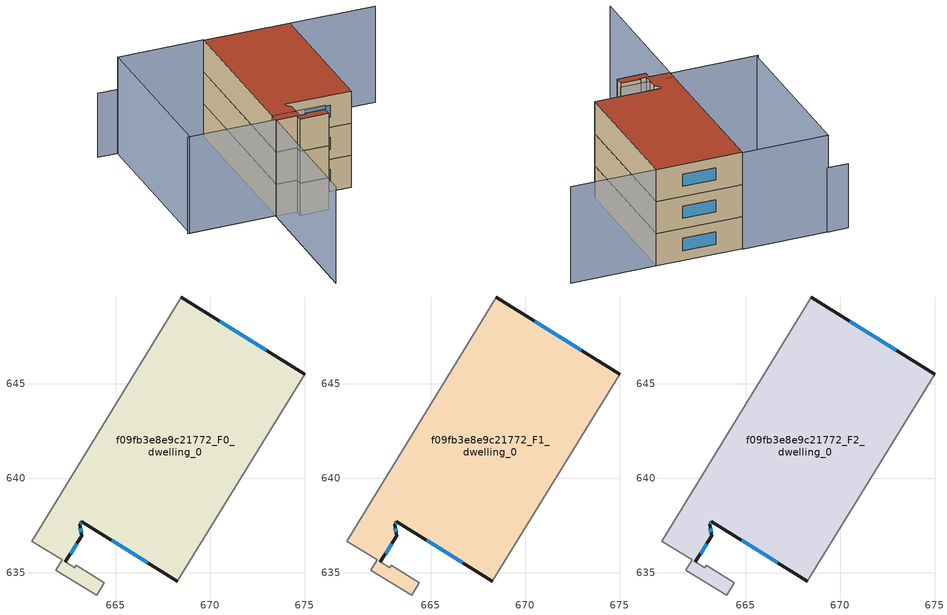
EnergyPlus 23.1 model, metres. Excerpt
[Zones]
f09fb3e8e9c21772_F0_dwelling_0
 floor ground (EU_floor_Construction): 675.01,645.5 668.26,634.55 663.21,637.7 663.1,637.53 663.21,636.96 662.34,635.58 662.84,635.27 662.92,635.4 664.4,634.47 663.99,633.82 661.83,635.12 662.17,635.68 660.55,636.66 660.6,636.74 668.47,649.59 z0
 wall outside (EU_wall_Construction): 675.01,645.5 668.47,649.59 / 662.34,635.58 663.21,636.96 663.1,637.53 663.21,637.7 668.26,634.55 z0:3
 wall adiabatic (EU_wall_Construction): 668.47,649.59 660.6,636.74 660.55,636.66 662.17,635.68 661.83,635.12 663.99,633.82 664.4,634.47 662.92,635.4 662.84,635.27 662.34,635.58 / 668.26,634.55 675.01,645.5 z0:3
 window (EU_Window_Construction): 672.97,646.77 670.51,648.31 / 664.78,636.72 666.69,635.53 / 663.14,637.58 663.18,637.65 / 663.18,637.14 663.14,637.35 / 662.61,636.01 662.94,636.53 z0.93:2.07
f09fb3e8e9c21772_F1_dwelling_0
 floor to f09fb3e8e9c21772_F0_dwelling_0 (EU_floor_Construction): 675.01,645.5 668.26,634.55 663.21,637.7 663.1,637.53 663.21,636.96 662.34,635.58 662.84,635.27 662.92,635.4 664.4,634.47 663.99,633.82 661.83,635.12 662.17,635.68 660.55,636.66 660.6,636.74 668.47,649.59 z3
 wall outside (EU_wall_Construction): 675.01,645.5 668.47,649.59 / 662.34,635.58 663.21,636.96 663.1,637.53 663.21,637.7 668.26,634.55 z3:6
 wall adiabatic (EU_wall_Construction): 668.47,649.59 660.6,636.74 660.55,636.66 662.17,635.68 661.83,635.12 663.99,633.82 664.4,634.47 662.92,635.4 662.84,635.27 662.34,635.58 / 668.26,634.55 675.01,645.5 z3:6
 window (EU_Window_Construction): 672.97,646.77 670.51,648.31 / 664.78,636.72 666.69,635.53 / 663.14,637.58 663.18,637.65 / 663.18,637.14 663.14,637.35 / 662.61,636.01 662.94,636.53 z3.93:5.07
f09fb3e8e9c21772_F2_dwelling_0
 floor to f09fb3e8e9c21772_F1_dwelling_0 (EU_floor_Construction): 675.01,645.5 668.26,634.55 663.21,637.7 663.1,637.53 663.21,636.96 662.34,635.58 662.84,635.27 662.92,635.4 664.4,634.47 663.99,633.82 661.83,635.12 662.17,635.68 660.55,636.66 660.6,636.74 668.47,649.59 z6
 wall outside (EU_wall_Construction): 675.01,645.5 668.47,649.59 / 662.34,635.58 663.21,636.96 663.1,637.53 663.21,637.7 668.26,634.55 z6:9
 wall adiabatic (EU_wall_Construction): 668.47,649.59 660.6,636.74 660.55,636.66 662.17,635.68 661.83,635.12 663.99,633.82 664.4,634.47 662.92,635.4 662.84,635.27 662.34,635.58 / 668.26,634.55 675.01,645.5 z6:9
 window (EU_Window_Construction): 672.97,646.77 670.51,648.31 / 664.78,636.72 666.69,635.53 / 663.14,637.58 663.18,637.65 / 663.18,637.14 663.14,637.35 / 662.61,636.01 662.94,636.53 z6.93:8.07
 roof outside (EU_roof_Construction): 668.26,634.55 675.01,645.5 668.47,649.59 660.6,636.74 660.55,636.66 662.17,635.68 661.83,635.12 663.99,633.82 664.4,634.47 662.92,635.4 662.84,635.27 662.34,635.58 663.21,636.96 663.1,637.53 663.21,637.7 z9
shading: 653.91,625.97 660.98,637.34 / 660.98,637.34 664.99,634.85 / 675.01,645.5 681.5,641.5 / 653.91,640.9 660.6,636.74 / 660.6,636.74 653.91,625.98 / 660.6,636.74 654.04,640.79 / 654.04,640.79 661.96,653.65 / 661.96,653.65 668.53,649.6 / 668.53,649.6 660.6,636.74 z0:9; 660.47,654.58 662.06,653.59 z0:6
[Building]
EU S2 Campaign: North Axis=0; Terrain=City; Solar Distribution=FullExterior
[Site:Location]
Montreal-Trudeau.Intl.AP: Latitude=45.4667; Longitude=-73.75; Time Zone=-5; Elevation=36
[SizingPeriod:WeatherFileDays]
AnnualSizingPeriod: Begin Month=1; Begin Day of Month=1; End Month=12; End Day of Month=31; Day of Week for Start Day=Monday; Use Weather File Daylight Saving Period=No; Use Weather File Rain and Snow Indicators=No
[MATERIAL]
EU_InternalMass_Material: Roughness=MediumRough; Thickness=0.1; Conductivity=1; Density=1800; Specific Heat=900; Thermal Absorptance=0.9; Solar Absorptance=0.7; Visible Absorptance=0.7
[MATERIAL:NOMASS] Roughness=MediumRough; Thermal Absorptance=0.9; Solar Absorptance=0.7; Visible Absorptance=0.7
Name | Thermal Resistance
EU_wall_NoMass; EU_floor_NoMass | 1.36485
EU_roof_NoMass | 2.55992
[WINDOWMATERIAL:SIMPLEGLAZINGSYSTEM]
EU_Window_SimpleGlazing: UFactor=3.92339; Solar Heat Gain Coefficient=0.8; Visible Transmittance=0.8
[CONSTRUCTION]
EU_wall_Construction: EU_wall_NoMass
EU_roof_Construction: EU_roof_NoMass
EU_floor_Construction: EU_floor_NoMass
EU_Window_Construction: EU_Window_SimpleGlazing
EU_InternalMass_Construction: EU_InternalMass_Material
[ZONE] Type=1; Multiplier=1; Ceiling Height=autocalculate; Floor Area=autocalculate; Part of Total Floor Area=Yes
Name | Volume
f09fb3e8e9c21772_F0_dwelling_0 | 316.546
f09fb3e8e9c21772_F1_dwelling_0; f09fb3e8e9c21772_F2_dwelling_0 | 316.547
[INTERNALMASS] Construction=EU_InternalMass_Construction; Surface Area=105.515
Name | Zone or ZoneList
f09fb3e8e9c21772_F0_dwelling_0_EU_InternalMass | f09fb3e8e9c21772_F0_dwelling_0
f09fb3e8e9c21772_F1_dwelling_0_EU_InternalMass | f09fb3e8e9c21772_F1_dwelling_0
f09fb3e8e9c21772_F2_dwelling_0_EU_InternalMass | f09fb3e8e9c21772_F2_dwelling_0
[OTHEREQUIPMENT] Fuel Type=Electricity; Design Level Calculation Method=Watts/Area; Power per Zone Floor Area=1; Fraction Latent=0; Fraction Radiant=0; Fraction Lost=0; Carbon Dioxide Generation Rate=0; EndUse Subcategory=EU_Step8_InternalGains
Name | Zone or ZoneList or Space or SpaceList | Schedule
EU_Step8_InternalGain_f09fb3e8e9c21772_F0_dwelling_0_f000 | f09fb3e8e9c21772_F0_dwelling_0 | EU_Step8_GainSchedule_f09fb3e8e9c21772_F0_dwelling_0_f000
EU_Step8_InternalGain_f09fb3e8e9c21772_F1_dwelling_0_f000 | f09fb3e8e9c21772_F1_dwelling_0 | EU_Step8_GainSchedule_f09fb3e8e9c21772_F1_dwelling_0_f000
EU_Step8_InternalGain_f09fb3e8e9c21772_F2_dwelling_0_f000 | f09fb3e8e9c21772_F2_dwelling_0 | EU_Step8_GainSchedule_f09fb3e8e9c21772_F2_dwelling_0_f000
[ZONEVENTILATION:DESIGNFLOWRATE] Schedule=EU_AlwaysOn; Design Flow Rate Calculation Method=AirChanges/Hour; Air Changes per Hour=0.860309; Ventilation Type=Natural; Fan Pressure Rise=0; Fan Total Efficiency=1; Constant Term Coefficient=1; Temperature Term Coefficient=0; Velocity Term Coefficient=0; Velocity Squared Term Coefficient=0; Minimum Indoor Temperature=-100; Maximum Indoor Temperature=100; Delta Temperature=-100; Minimum Outdoor Temperature=-100; Maximum Outdoor Temperature=100; Maximum Wind Speed=40
Name | Zone or ZoneList or Space or SpaceList
EU_ConstantAir_f09fb3e8e9c21772_F0_dwelling_0 | f09fb3e8e9c21772_F0_dwelling_0
EU_ConstantAir_f09fb3e8e9c21772_F1_dwelling_0 | f09fb3e8e9c21772_F1_dwelling_0
EU_ConstantAir_f09fb3e8e9c21772_F2_dwelling_0 | f09fb3e8e9c21772_F2_dwelling_0
[HVACTEMPLATE:THERMOSTAT] Constant Heating Setpoint=20; Constant Cooling Setpoint=50
EU_HeatOnly_f09fb3e8e9c21772_F0_dwelling_0; EU_HeatOnly_f09fb3e8e9c21772_F1_dwelling_0; EU_HeatOnly_f09fb3e8e9c21772_F2_dwelling_0
[HVACTEMPLATE:ZONE:IDEALLOADSAIRSYSTEM] System Availability Schedule=EU_AlwaysOn; Maximum Heating Supply Air Temperature=50; Minimum Cooling Supply Air Temperature=13; Maximum Heating Supply Air Humidity Ratio=0.0156; Minimum Cooling Supply Air Humidity Ratio=0.0077; Heating Limit=NoLimit; Cooling Limit=NoLimit; Heating Availability Schedule=EU_AlwaysOn; Cooling Availability Schedule=EU_CoolingOff; Dehumidification Control Type=ConstantSensibleHeatRatio; Cooling Sensible Heat Ratio=0.7; Dehumidification Setpoint=60; Humidification Control Type=None; Humidification Setpoint=30; Outdoor Air Method=None; Outdoor Air Flow Rate per Person=0.00944; Outdoor Air Flow Rate per Zone Floor Area=0; Outdoor Air Flow Rate per Zone=0; Demand Controlled Ventilation Type=None; Outdoor Air Economizer Type=NoEconomizer; Heat Recovery Type=None; Sensible Heat Recovery Effectiveness=0.7; Latent Heat Recovery Effectiveness=0.65
Name | Template Thermostat
f09fb3e8e9c21772_F0_dwelling_0 | EU_HeatOnly_f09fb3e8e9c21772_F0_dwelling_0
f09fb3e8e9c21772_F1_dwelling_0 | EU_HeatOnly_f09fb3e8e9c21772_F1_dwelling_0
f09fb3e8e9c21772_F2_dwelling_0 | EU_HeatOnly_f09fb3e8e9c21772_F2_dwelling_0
[SIZING:ZONE] Zone Cooling Design Supply Air Temperature Input Method=SupplyAirTemperature; Zone Cooling Design Supply Air Temperature=13; Zone Heating Design Supply Air Temperature Input Method=SupplyAirTemperature; Zone Heating Design Supply Air Temperature=50; Zone Cooling Design Supply Air Humidity Ratio=0.008; Zone Heating Design Supply Air Humidity Ratio=0.008; Cooling Design Air Flow Method=DesignDay; Cooling Design Air Flow Rate=0; Cooling Minimum Air Flow per Zone Floor Area=0.000762; Cooling Minimum Air Flow=0; Cooling Minimum Air Flow Fraction=0.2; Heating Design Air Flow Method=DesignDay; Heating Design Air Flow Rate=0; Heating Maximum Air Flow per Zone Floor Area=0.002032; Heating Maximum Air Flow=0.141576; Heating Maximum Air Flow Fraction=0.3; Account for Dedicated Outdoor Air System=No; Dedicated Outdoor Air System Control Strategy=NeutralSupplyAir; Dedicated Outdoor Air Low Setpoint Temperature for Design=autosize; Dedicated Outdoor Air High Setpoint Temperature for Design=autosize; Zone Load Sizing Method=Sensible Load Only No Latent Load; Zone Latent Cooling Design Supply Air Humidity Ratio Input Method=HumidityRatioDifference; Zone Cooling Design Supply Air Humidity Ratio Difference=0.005; Zone Latent Heating Design Supply Air Humidity Ratio Input Method=HumidityRatioDifference; Zone Humidification Design Supply Air Humidity Ratio Difference=0.005
f09fb3e8e9c21772_F0_dwelling_0; f09fb3e8e9c21772_F1_dwelling_0; f09fb3e8e9c21772_F2_dwelling_0
[SCHEDULE:CONSTANT]
Name | Hourly Value
EU_AlwaysOn | 1
EU_CoolingOff | 0
[SCHEDULE:FILE] Column Number=1; Rows to Skip at Top=0; Number of Hours of Data=8760; Column Separator=Comma; Interpolate to Timestep=No; Minutes per Item=60; Adjust Schedule for Daylight Savings=Yes
Name | File
EU_Step8_GainSchedule_f09fb3e8e9c21772_F0_dwelling_0_f000 | ../../schedules/f09fb3e8e9c21772/f09fb3e8e9c21772_F0_dwelling_0_f000_gain.csv
EU_Step8_GainSchedule_f09fb3e8e9c21772_F1_dwelling_0_f000 | ../../schedules/f09fb3e8e9c21772/f09fb3e8e9c21772_F1_dwelling_0_f000_gain.csv
EU_Step8_GainSchedule_f09fb3e8e9c21772_F2_dwelling_0_f000 | ../../schedules/f09fb3e8e9c21772/f09fb3e8e9c21772_F2_dwelling_0_f000_gain.csv
